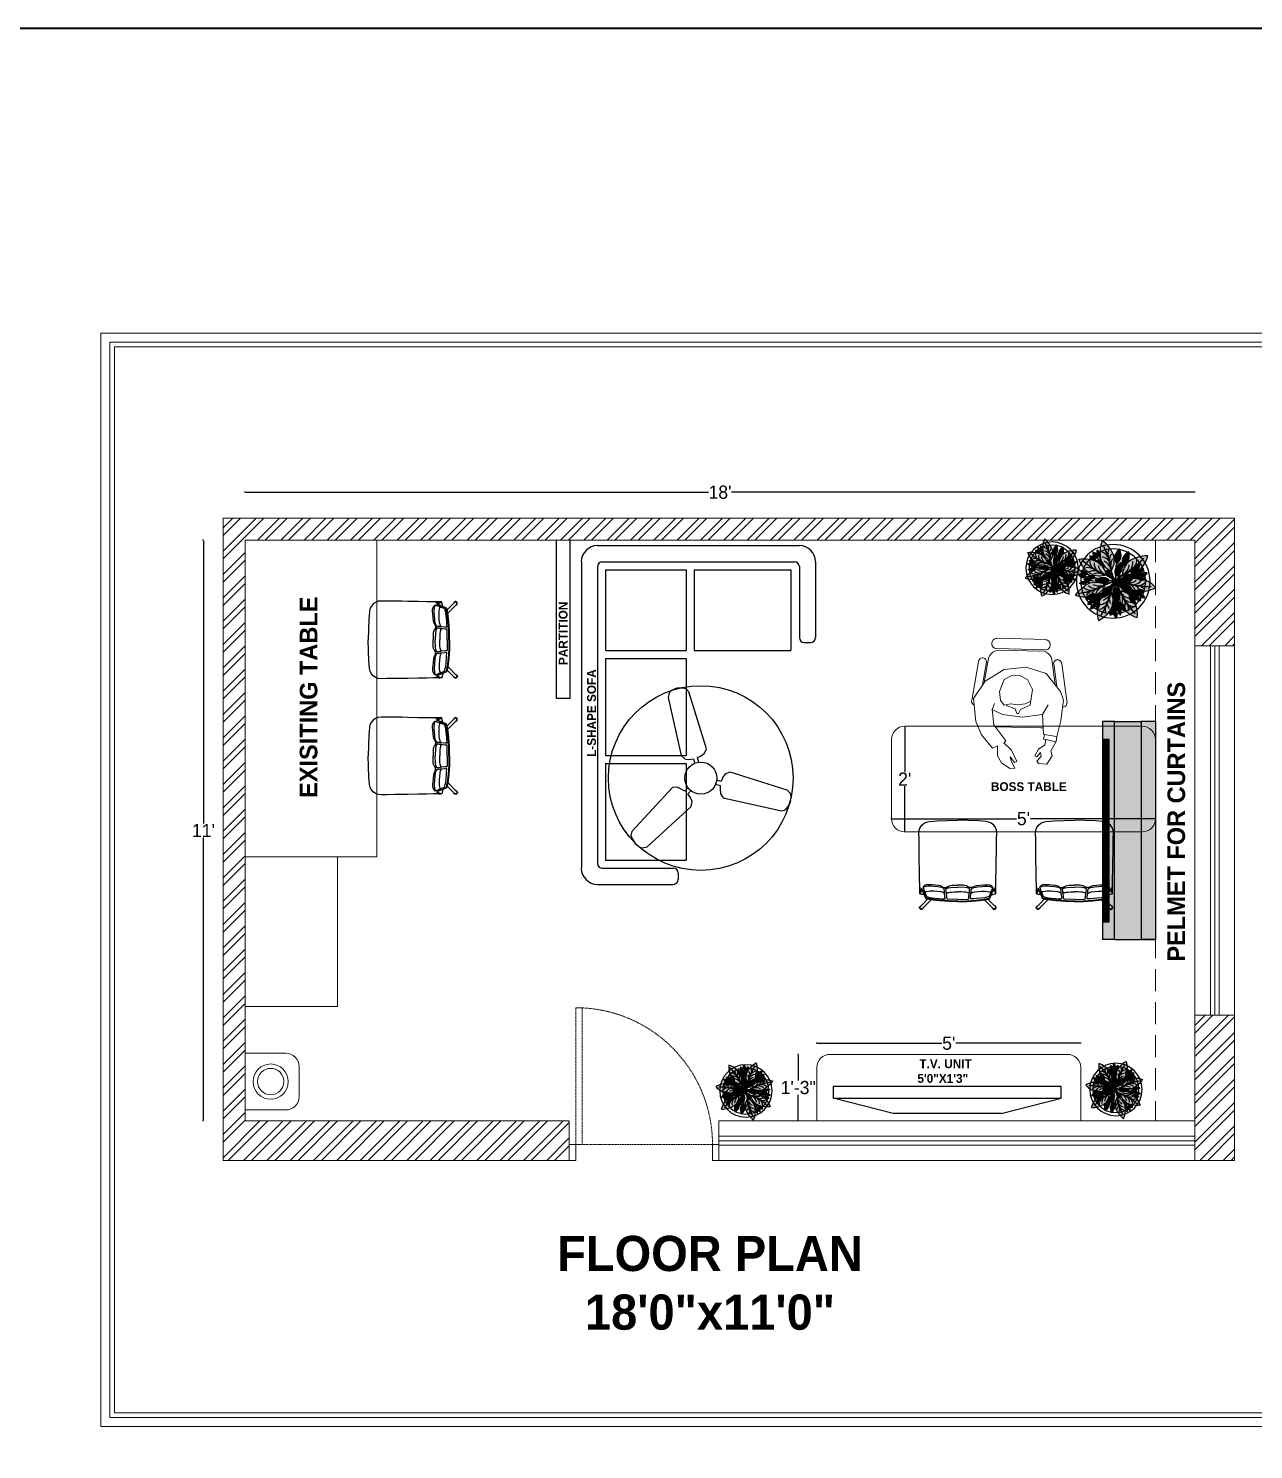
# Model space of a CAD drawing. Header units: inches. Extents: x 12792 to 19925, y -3298 to -817.
# Drawn here: x 14991.3 to 15269.9, y -1853.4 to -1530.4 of the extents above; entities that cross this region are included whole.
import ezdxf

# ---------------------------------------------------------------- set-up
doc = ezdxf.new("R2010")
doc.units = ezdxf.units.IN
doc.header["$MEASUREMENT"] = 0
for name, pattern in [('AUDIT_D_060311083008-3', [0]), ('DASHED2', [0.375, 0.25, -0.125]), ('HIDDEN', [0.375, 0.25, -0.125])]:
    doc.linetypes.add(name, pattern=pattern)
for name, color, linetype in [('A-DOOR', 251, 'AUDIT_D_060311083008-3'), ('A-Door-Frame', 1, 'Continuous'), ('A-Door-Swing', 8, 'HIDDEN'), ('Edges', 7, 'Continuous'), ('IEL-HATCH-002', 7, 'Continuous'), ('line_cad-block.com', 250, 'Continuous'), ('M40-KOLTUKSUNGERI', 136, 'Continuous'), ('MESA', 7, 'Continuous'), ('PDF11_PDF_CH', 7, 'Continuous'), ('THIET-BI', 21, 'Continuous')]:
    doc.layers.add(name, color=color, linetype=linetype)
doc.layers.add('FURNI', color=140, linetype='Continuous', lineweight=18)
doc.styles.add('HEMI', font='stylu.ttf')
doc.styles.get("Standard").update_dxf_attribs({"font": 'arial.ttf'})
doc.dimstyles.get("Standard").update_dxf_attribs({"dimtxt": 0.18, "dimasz": 0.18, "dimexe": 0.18, "dimexo": 0.0625, "dimgap": 0.09, "dimtad": 0, "dimtih": 1, "dimtoh": 1, "dimdec": 0, "dimzin": 0, "dimdsep": 46, "dimlunit": 4, "dimtxsty": 'Standard', "dimcen": 0.09, "dimadec": 0, "dimazin": 0, "dimtfac": 1, "dimtdec": 0, "dimtofl": 0, "dimtmove": 0, "dimatfit": 3, "dimfxl": 1, "dimtolj": 1, "dimtzin": 0, "dimarcsym": 0})

# ---------------------------------------------------------------- blocks, each defined once
blk = doc.blocks.new('yt')
at = {"ltscale": 7}
for p, q in [((3780.46, 271.64), (3783.91, 285.24)), ((3780.46, 247.03), (3783.91, 233.44))]:
    blk.add_line(p, q, dxfattribs=at)
blk.add_line((3780.46, 271.64), (3780.46, 247.03))
blk.add_lwpolyline([(3783.91, 233.44), (3783.91, 285.24), (3786.59, 285.24), (3786.59, 233.44)], close=True, dxfattribs=at)
blk = doc.blocks.new('wf')
at = {"layer": 'PDF11_PDF_CH', "lineweight": 5}
for points in [[(-7086.03, -1895.95), (-7097.27, -1896.23)], [(-7098.22, -1897.24), (-7098.22, -1897.58)], [(-7097.21, -1898.59), (-7085.97, -1898.31)], [(-7095.75, -1898.87), (-7087.27, -1898.64)], [(-7100.86, -1901.79), (-7102.04, -1910.67)], [(-7099.68, -1906.9), (-7099.01, -1901.73)], [(-7084.06, -1900.95), (-7083.16, -1906)], [(-7082.77, -1900.33), (-7082.94, -1900.39)], [(-7081.93, -1901.34), (-7080.35, -1910.11)], [(-7093.62, -1910.33), (-7092.49, -1910.84), (-7090.75, -1911.06), (-7089.23, -1910.84), (-7087.77, -1911.17), (-7086.87, -1910.11), (-7086.65, -1908.03), (-7087.77, -1905.33), (-7089.51, -1904.43), (-7091.42, -1904.49), (-7093.05, -1905.33), (-7094.18, -1907.63), (-7093.62, -1911.17), (-7091.48, -1912.13), (-7090.98, -1913.09), (-7090.58, -1913.03), (-7090.24, -1912.02), (-7088.17, -1911.23)], [(-7096.43, -1913.25), (-7097.72, -1911.12)], [(-7085.02, -1912.13), (-7085.52, -1910.78)], [(-7096.82, -1917.86), (-7099.63, -1918.31)], [(-7097.21, -1918.93), (-7099.57, -1919.49)], [(-7096.03, -1916.29), (-7086.03, -1916.06)]]:
    blk.add_lwpolyline(points, dxfattribs=at)
for points in [[(-7099.35, -1906.51), (-7098.67, -1901.34, -0.458817), (-7095.71, -1898.85)], [(-7085.92, -1898.31, 0.414213), (-7084.96, -1897.3), (-7084.96, -1896.9)], [(-7098.95, -1901.8, 0.414213), (-7100.02, -1900.78), (-7099.85, -1900.78)], [(-7082.83, -1906.51), (-7083.73, -1901.4, -0.414214), (-7082.78, -1900.39)], [(-7101.99, -1910.67, 0.414214), (-7100.98, -1911.62), (-7101.15, -1911.62)]]:
    blk.add_lwpolyline(points, format="xyb", dxfattribs=at)
blk.add_lwpolyline([(-7096.48, -1913.31), (-7091.82, -1913.87), (-7087.32, -1913.25), (-7085.02, -1912.13), (-7085.41, -1915.61), (-7088.11, -1919.27), (-7087.66, -1919.72), (-7089.4, -1921.4), (-7090.58, -1923.99), (-7090.08, -1924.16), (-7089.12, -1922.92), (-7089.35, -1923.87), (-7090.19, -1925.45), (-7089.06, -1925.56), (-7087.15, -1924.27), (-7086.25, -1922.69), (-7086.2, -1920.39), (-7085.07, -1920.95), (-7082.6, -1917.92), (-7081.31, -1914.88), (-7080.75, -1909.66), (-7083.39, -1905.72), (-7087.77, -1903.08), (-7092.77, -1902.52), (-7097.27, -1903.93), (-7100.58, -1908.03), (-7101.26, -1909.99), (-7100.64, -1914.66), (-7099.68, -1918.25), (-7099.52, -1919.43), (-7098.34, -1921.51), (-7098.67, -1922.69), (-7097.44, -1924.55), (-7095.53, -1924.44), (-7095.19, -1923.87), (-7096.14, -1922.81), (-7095.98, -1921.96), (-7095.19, -1922.92), (-7094.74, -1922.69), (-7095.53, -1921.18), (-7096.99, -1920.17), (-7097.21, -1918.93), (-7096.71, -1918.87), (-7096.88, -1917.81), (-7096.65, -1917.75)], close=True, dxfattribs=at)
for centre, radius, start, end in [((-7097.18, -1897.27), 0.983, 90.3735, 180.3735), ((-7085.95, -1896.99), 0.983, 1.8072, 91.8073), ((-7097.18, -1897.6), 0.983, 180.9887, 270.9888), ((-7086.68, -1901.26), 2.61, 5.8667, 102.464), ((-7099.83, -1901.82), 0.983, 91.192, 181.192), ((-7082.86, -1901.37), 0.983, 1.604, 91.604), ((-7101.12, -1910.47), 1.15, 271.0278, 275.4764), ((-7081.28, -1910.19), 0.983, 295.8673, 1.5711), ((-7096.12, -1912.33), 4.02, 263.3806, 271.247), ((-7086.11, -1912.1), 4.02, 271.5931, 275.6031)]:
    blk.add_arc(centre, radius, start, end, dxfattribs=at)
blk = doc.blocks.new('LEADCHAIR Executive 2014')
at = {"layer": 'line_cad-block.com', "color": 252, "true_color": 0x939598}
for points in [[(-239.1, 253.9), (-240.7, 256.2), (-243.5, 261.1), (-245.6, 264.4), (-248.8, 266.8), (-252.6, 268), (-256.7, 268.1), (-260.5, 266.8), (-263.7, 264.5), (-266.1, 261.3), (-267.3, 257.4), (-267.1, 253), (-266, 249.6), (-263.7, 246.3), (-259.6, 243.9), (-254, 240.4)], [(-186.5, 201.1), (-247.6, 262.2), (-251.2, 264.6), (-253.3, 265.3), (-256.4, 265.2), (-258.6, 264.5), (-261.7, 262.4), (-263.7, 259.8), (-264.8, 257), (-264.4, 254.4), (-263.9, 251.3), (-262.1, 248.8), (-240.6, 227), (-210.7, 196.4)], [(0, 214.2), (-63.6, 212.7), (-127.1, 208.1), (-190.4, 200.6), (-201.5, 198.6), (-211.2, 196.2), (-218.8, 193.6), (-223.1, 191.2), (-226.8, 183.8), (-246.5, 135.2), (-248.6, 131.4), (-251.1, 130.4), (-252.7, 131.3), (-254.8, 136.2), (-259.1, 146.6), (-261.5, 152.5), (-264.8, 159.1)], [(0.2, 209.5), (-63.2, 207.5), (-126.5, 203), (-189.5, 196), (-196.2, 194.9), (-204.4, 193), (-210.2, 191.7), (-215.6, 190.3), (-220.4, 187.9), (-223, 184.5), (-226.5, 175.5), (-244.9, 132.9), (-250.6, 123.7), (-253, 124.7), (-263.2, 145.7)], [(-0.2, 209.5), (63.2, 207.5), (126.5, 203), (189.5, 196), (196.2, 194.9), (204.4, 193), (210.2, 191.7), (215.6, 190.3), (220.4, 187.9), (223, 184.5), (226.5, 175.5), (244.9, 132.9), (250.6, 123.7), (253, 124.7), (263.2, 145.7)], [(0, 214.2), (63.6, 212.7), (127.1, 208.1), (190.4, 200.6), (201.5, 198.6), (211.2, 196.2), (218.8, 193.6), (223.1, 191.2), (226.8, 183.8), (246.5, 135.2), (248.6, 131.4), (251.1, 130.4), (252.7, 131.3), (254.8, 136.2), (259.1, 146.6), (261.5, 152.5), (264.8, 159.1)], [(186.5, 201.1), (247.6, 262.2), (251.2, 264.6), (253.3, 265.3), (256.4, 265.2), (258.6, 264.5), (261.7, 262.4), (263.7, 259.8), (264.8, 257), (264.4, 254.4), (263.9, 251.3), (262.1, 248.8), (240.6, 227), (210.7, 196.4)], [(239.1, 253.9), (240.7, 256.2), (243.5, 261.1), (245.6, 264.4), (248.8, 266.8), (252.6, 268), (256.7, 268.1), (260.5, 266.8), (263.7, 264.5), (266.1, 261.3), (267.3, 257.4), (267.1, 253), (266, 249.6), (263.7, 246.3), (259.6, 243.9), (254, 240.4)], [(-255.6, 130), (-260.2, 127.9), (-262, 121.4), (-263.4, 115.9), (-265.5, 102.2), (-266.6, 54.8), (-267.4, -4.7), (-269.1, -78), (-270, -119), (-270, -168.2), (-270.4, -224.5), (-271.8, -264.7), (-269.6, -284.7), (-262.6, -303.3), (-251.2, -319.6), (-234.1, -334.1), (-217.3, -342.1), (-198.7, -346.1), (-170, -348.1), (-146.1, -349.7), (-72.8, -352.8), (0, -354.2)], [(-264.8, 159.1), (-265.4, 159.2), (-265.6, 158.7), (-265.8, 149.5), (-266.1, 142.4), (-266.1, 138.9), (-265.5, 103.7)], [(-263.2, 145.7), (-263.9, 145.7), (-263.9, 145.7), (-264.8, 145), (-265.3, 143.5), (-266.1, 130.6)], [(-233.5, 166.4), (-245.4, 163.8), (-252.1, 162.5), (-265.3, 159.2)], [(-98.2, 152), (-95.7, 152), (-93.1, 152), (-91.9, 151.6), (-92.6, 146.7), (-93.1, 143.2), (-93.8, 137.8), (-94.3, 134.2), (-95.1, 129), (-95.8, 123.9), (-95.9, 123.1), (-101.7, 119.8), (-107.4, 117.8), (-111.2, 115.5), (-128.4, 111.7), (-139.6, 110.1), (-170.4, 107.7), (-191.7, 106.6), (-204, 106.6), (-223.7, 108.1), (-229.5, 109.3), (-241.4, 112.7), (-243.9, 113.6), (-240.7, 120.7), (-236.9, 131.9), (-232.9, 142.2), (-231.6, 145.7), (-228.5, 151.1)], [(-95.9, 123.1), (-99.3, 118.8), (-107.3, 111.6), (-117.3, 105.1), (-130.9, 100.8), (-156.8, 98.4), (-179.9, 96.6), (-198.2, 95.3), (-214.2, 95.3), (-221.1, 96.7), (-227.1, 98.7), (-232.7, 101.3), (-236.5, 104.7), (-240.1, 108.3), (-242.4, 111.8), (-243, 113.1)], [(-91.9, 194.6), (-89.7, 193.7), (-88.8, 192.3), (-89.5, 180.1), (-92.1, 154.9), (-99.5, 151.5), (-106.1, 148.5), (-116.1, 145.5), (-120.2, 144.6), (-142.3, 142.3), (-168, 141), (-190.1, 140.8), (-205.5, 141.9), (-224.1, 145.3), (-229.7, 146.2), (-229.9, 146.5), (-227.8, 153.1), (-221, 172.7), (-219.4, 175.5), (-217, 177.6), (-209.7, 180.7), (-199.2, 183.9), (-193, 185.1), (-185.7, 186.6), (-130.2, 191.7), (-111.3, 193.1), (-91.9, 194.6)], [(-102.3, 114.7), (-88.6, 115.2)], [(-88.6, 115.2), (-86.2, 115.2), (-81.4, 114.1), (-73.1, 111)], [(-71.4, 152.5), (-75.9, 152.7), (-78.7, 152.4), (-79.9, 152), (-80.5, 148.6), (-81.1, 143.8), (-82.2, 136.2), (-82.8, 130.2), (-83.8, 123.8), (-66.6, 117.1), (-50.4, 114.7), (0, 113.2)], [(-83.8, 123.8), (-72.8, 110.3), (-68.2, 107.1), (-59.9, 102.6), (-48.2, 99.8), (-39.4, 98.7), (-33.8, 98.4), (0, 98.5)], [(0, 198.1), (-73.5, 196.6), (-74.4, 195.1), (-75.4, 193.4), (-76.1, 181.4), (-79.4, 156.4), (-78.4, 154.8), (-76.1, 154), (-70.7, 152.3), (-56.7, 148.1), (-43.6, 146.5), (-25.3, 145.8), (0.1, 145.8)], [(0, 198.1), (73.5, 196.6), (74.4, 195.1), (75.4, 193.4), (76.1, 181.4), (79.4, 156.4), (78.4, 154.8), (76.1, 154), (70.7, 152.3), (56.7, 148.1), (43.6, 146.5), (25.3, 145.8), (-0.1, 145.8)], [(71.4, 152.5), (75.9, 152.7), (78.7, 152.4), (79.9, 152), (80.5, 148.6), (81.1, 143.8), (82.2, 136.2), (82.8, 130.2), (83.8, 123.8), (66.6, 117.1), (50.4, 114.7), (0, 113.2)], [(255.6, 130), (260.2, 127.9), (262, 121.4), (263.4, 115.9), (265.5, 102.2), (266.6, 54.8), (267.4, -4.7), (269.1, -78), (270, -119), (270, -168.2), (270.4, -224.5), (271.8, -264.7), (269.6, -284.7), (262.6, -303.3), (251.2, -319.6), (234.1, -334.1), (217.3, -342.1), (198.7, -346.1), (170, -348.1), (146.1, -349.7), (72.8, -352.8), (0, -354.2)], [(83.8, 123.8), (72.8, 110.3), (68.2, 107.1), (59.9, 102.6), (48.2, 99.8), (39.4, 98.7), (33.8, 98.4), (0, 98.5)], [(88.6, 115.2), (86.2, 115.2), (81.4, 114.1), (73.1, 111)], [(102.3, 114.7), (88.6, 115.2)], [(91.9, 194.6), (89.7, 193.7), (88.8, 192.3), (89.5, 180.1), (92.1, 154.9), (99.5, 151.5), (106.1, 148.5), (116.1, 145.5), (120.2, 144.6), (142.3, 142.3), (168, 141), (190.1, 140.8), (205.5, 141.9), (224.1, 145.3), (229.7, 146.2), (229.9, 146.5), (227.8, 153.1), (221, 172.7), (219.4, 175.5), (217, 177.6), (209.7, 180.7), (199.2, 183.9), (193, 185.1), (185.7, 186.6), (130.2, 191.7), (111.3, 193.1), (91.9, 194.6)], [(98.2, 152), (95.7, 152), (93.1, 152), (91.9, 151.6), (92.6, 146.7), (93.1, 143.2), (93.8, 137.8), (94.3, 134.2), (95.1, 129), (95.8, 123.9), (95.9, 123.1), (101.7, 119.8), (107.4, 117.8), (111.2, 115.5), (128.4, 111.7), (139.6, 110.1), (170.4, 107.7), (191.7, 106.6), (204, 106.6), (223.7, 108.1), (229.5, 109.3), (241.4, 112.7), (243.9, 113.6), (240.7, 120.7), (236.9, 131.9), (232.9, 142.2), (231.6, 145.7), (228.5, 151.1)], [(95.9, 123.1), (99.3, 118.8), (107.3, 111.6), (117.3, 105.1), (130.9, 100.8), (156.8, 98.4), (179.9, 96.6), (198.2, 95.3), (214.2, 95.3), (221.1, 96.7), (227.1, 98.7), (232.7, 101.3), (236.5, 104.7), (240.1, 108.3), (242.4, 111.8), (243, 113.1)], [(233.5, 166.4), (245.4, 163.8), (252.1, 162.5), (265.3, 159.2)], [(263.2, 145.7), (263.9, 145.7), (263.9, 145.7), (264.8, 145), (265.3, 143.5), (266.1, 130.6)], [(264.8, 159.1), (265.4, 159.2), (265.6, 158.7), (265.8, 149.5), (266.1, 142.4), (266.1, 138.9), (265.5, 103.7)]]:
    blk.add_lwpolyline(points, dxfattribs=at)
blk = doc.blocks.new('folha Ant')
at = {"layer": 'MESA', "ltscale": 0.8}
h = blk.add_hatch(color=35, dxfattribs=at)
h.dxf.hatch_style = 1
h.set_gradient(color1=(179, 116, 77), color2=(114, 74, 49), one_color=1, tint=0.32, name='CURVED')
h.paths.add_polyline_path([(0.05, 0), (0.049, 0.006, 0.033108), (0, 0, 0.809082), (0.002, -0.006, -0.032777)])
h.paths.add_polyline_path([(0.097, 0.005, 0.033108), (0.049, 0.006), (0.05, 0, -0.032777), (0.098, -0.001), (0.095, 0.003)])
h = blk.add_hatch(color=85, dxfattribs=at)
h.dxf.hatch_style = 1
h.set_gradient(color1=(103, 159, 96), color2=(52, 80, 48), one_color=1, tint=0.25)
h.paths.add_polyline_path([(0.353, 0.007, -0.09675), (0.099, 0.007, 0.007527), (0.095, 0.003, 0.014292), (0.102, -0.005, 0.086654)])
h = blk.add_hatch(color=85, dxfattribs=at)
h.dxf.hatch_style = 1
h.set_gradient(color1=(103, 159, 96), color2=(179, 207, 175), one_color=1, tint=0.75, name='INVCURVED')
h.paths.add_polyline_path([(0.227, 0.068, 0.199512), (0.099, 0.007, 0.09675), (0.353, 0.007, -0.086654), (0.102, -0.005, 0.192489), (0.227, -0.062, 0.158608), (0.395, 0.003, 0.158608)])
blk.add_lwpolyline([(0.098, -0.001), (0.095, 0.003), (0.097, 0.005, 0.066288), (0, 0, 0.809082), (0.002, -0.006, -0.065625)], format="xyb", close=True, dxfattribs=at)
for centre, radius, start, end in [((0.236, -0.116), 0.184, 92.9121, 139.7695), ((0.236, 0.122), 0.184, 220.2305, 267.0879), ((0.224, 0.658), 0.664, 259.119, 281.2235), ((0.191, 0.72), 0.731, 263.0097, 282.8199), ((0.114, 0.119), 0.119, 277.6411, 318.482), ((0.151, 0.101), 0.113, 290.5634, 330.4539), ((0.211, -0.224), 0.292, 50.9055, 86.9554), ((0.211, 0.229), 0.292, 273.0446, 309.0945), ((0.212, 0.088), 0.0955, 283.0013, 333.1911), ((0.113, -0.124), 0.121, 41.7528, 70.1061), ((0.185, -0.082), 0.0727, 27.7376, 79.2347), ((0.238, -0.1), 0.0902, 48.8027, 88.011)]:
    blk.add_arc(centre, radius, start, end, dxfattribs=at)
blk = doc.blocks.new('arvore L')
at = {"layer": 'MESA', "ltscale": 0.8}
for radius in [0.35, 0.308]:
    blk.add_circle((-0.017, -0.012), radius, dxfattribs=at)
at = {"layer": 'MESA'}
for p, rotation in [((-0.004, -0.003), 111.8634939329908), ((-0.002, -0.012), 159.7023978146412), ((-0.002, -0.022), 210.0932896211622)]:
    blk.add_blockref('folha Ant', p, dxfattribs=dict(at, rotation=rotation))
at = {"layer": 'MESA', "xscale": -1}
for p, rotation in [((-0.004, 0.001), 237.4553048776787), ((-0.007, -0.019), 73.74235818062448), ((-0.004, -0.015), 143.2116612097536), ((-0.005, -0.016), 189.5771815307885)]:
    blk.add_blockref('folha Ant', p, dxfattribs=dict(at, rotation=rotation))
at = {"layer": 'MESA'}
for p, xscale, yscale, zscale, rotation in [((-0.023, 0.221), 0.2372171158460145, 0.2372171158460145, 0.2372171158460145, 100.7442899234288), ((-0.013, 0.129), 0.367298872610303, 0.367298872610303, 0.367298872610303, 78.9591877781593), ((-0.011, 0.246), -0.2372171158460138, 0.2372171158460219, 0.2372171158460402, 254.6707272962989), ((0.005, 0.158), 0.3672988726102984, 0.3672988726102984, 0.3672988726102984, 49.45009658216959), ((0.028, 0.219), -0.2372171158460138, 0.2372171158460219, 0.2372171158460402, 254.6707272962989), ((-0.141, 0.103), -0.3672988726103232, 0.3672988726103199, 0.3672988726103326, 340.1667721222815), ((-0.189, 0.145), 0.2372171158460308, 0.2372171158460308, 0.2372171158460308, 134.9461414081513), ((-0.165, 0.186), 0.2372171158460308, 0.2372171158460308, 0.2372171158460308, 134.9461414081513), ((-0.114, 0.085), -0.3672988726103342, 0.3672988726103199, 0.3672988726103326, 310.6576809262878), ((-0.144, 0.161), -0.2372171158460326, 0.2372171158460219, 0.2372171158460402, 288.8725787810177), ((-0.009, -0.003), 0.4722192998870449, 0.4722192998870449, 0.4722192998870449, 127.7597565182155), ((-0.007, -0.003), 0.4722192998870434, 0.4722192998870434, 0.4722192998870434, 78.95918777814884), ((0.097, 0.052), -0.3672988726102771, 0.3672988726103199, 0.3672988726103326, 210.4934664427891), ((0.119, 0.078), -0.3672988726103297, 0.3672988726103199, 0.3672988726103326, 240.0025576387842), ((0.168, 0.119), 0.2372171158460773, 0.2372171158460773, 0.2372171158460773, 34.78192692463861), ((0.206, 0.092), 0.2372171158460773, 0.2372171158460773, 0.2372171158460773, 34.78192692463861), ((-0.244, -0.003), 0.2372171158460885, 0.2372171158460885, 0.2372171158460885, 173.1881796188063), ((-0.006, -0.016), 0.4722192998870134, 0.4722192998870134, 0.4722192998870134, 181.8145453364702), ((-0.021, -0.021), -0.3672988726102771, 0.3672988726103199, 0.3672988726103326, 210.4934664427891), ((-0.024, 0.011), 0.3672988726102808, 0.3672988726102808, 0.3672988726102808, 341.2516722292817), ((0.047, 0.041), 0.2372171158460773, 0.2372171158460773, 0.2372171158460773, 34.78192692463861), ((0.081, 0.012), 0.2372171158460773, 0.2372171158460773, 0.2372171158460773, 34.78192692463861), ((0.082, -0.001), -0.2372171158460231, 0.2372171158460219, 0.2372171158460402, 156.9632117474216), ((0.187, 0.073), -0.237217115846069, 0.2372171158460219, 0.2372171158460402, 188.7083642975025), ((-0.251, -0.051), 0.2372171158460153, 0.2372171158460153, 0.2372171158460153, 190.4360105724469), ((-0.241, -0.068), 0.237217115846034, 0.237217115846034, 0.237217115846034, 209.7732768087272), ((-0.205, -0.016), 0.2372171158460153, 0.2372171158460153, 0.2372171158460153, 190.4360105724469), ((-0.164, -0.041), 0.2372171158460153, 0.2372171158460153, 0.2372171158460153, 190.4360105724469), ((-0.102, -0.144), -0.2372171158460388, 0.2372171158460219, 0.2372171158460402, 51.68033384933957), ((-0.024, -0.042), -0.2372171158460388, 0.2372171158460219, 0.2372171158460402, 51.68033384933957), ((-0.005, -0.017), -0.4722192998870682, 0.4722192998870582, 0.4722192998870366, 110.7618316866297), ((0.008, -0.136), -0.4722192998870255, 0.4722192998870582, 0.4722192998870366, 100.6603657106226), ((0.064, -0.118), -0.4722192998870682, 0.4722192998870582, 0.4722192998870366, 110.7618316866297), ((0.055, -0.037), -0.2372171158460231, 0.2372171158460219, 0.2372171158460402, 156.9632117474216), ((0.106, -0.037), 0.3672988726102808, 0.3672988726102808, 0.3672988726102808, 341.2516722292817), ((0.133, -0.058), 0.3672988726103005, 0.3672988726103005, 0.3672988726103005, 311.7425810332929), ((0.189, -0.089), -0.2372171158460231, 0.2372171158460219, 0.2372171158460402, 156.9632117474216), ((0.198, -0.039), 0.2372171158460078, 0.2372171158460078, 0.2372171158460078, 3.036774374557309), ((0.221, -0.054), -0.2372171158460231, 0.2372171158460219, 0.2372171158460402, 156.9632117474216), ((-0.162, -0.2), -0.2372171158460624, 0.2372171158460219, 0.2372171158460402, 32.34306761306672), ((-0.151, -0.216), -0.2372171158460388, 0.2372171158460219, 0.2372171158460402, 51.68033384933957), ((-0.135, -0.221), -0.2372171158460438, 0.2372171158460219, 0.2372171158460402, 68.92816480300668)]:
    blk.add_blockref('folha Ant', p, dxfattribs=dict(at, xscale=xscale, yscale=yscale, zscale=zscale, rotation=rotation))
blk = doc.blocks.new('*D47')
at = {"color": 0, "lineweight": -2, "transparency": 16777216}
for p, q in [((15190.55, -1689.03), (15190.73, -1689.03)), ((15190.55, -1713.03), (15190.73, -1713.03))]:
    blk.add_line(p, q, dxfattribs=at)
at = {"color": 5, "lineweight": -2, "transparency": 16777216}
for p, q in [((15190.55, -1689.21), (15190.55, -1699.41)), ((15190.55, -1712.85), (15190.55, -1702.65))]:
    blk.add_line(p, q, dxfattribs=at)
at = {"color": 5, "transparency": 16777216}
for points in [[(15190.52, -1689.21), (15190.58, -1689.21), (15190.55, -1689.03)], [(15190.52, -1712.85), (15190.58, -1712.85), (15190.55, -1713.03)]]:
    blk.add_solid(points, dxfattribs=at)
at = {"layer": 'Defpoints', "color": 0, "transparency": 16777216}
for p in [(15190.55, -1689.03), (15190.55, -1713.03), (15190.55, -1713.03)]:
    blk.add_point(p, dxfattribs=at)
at = {"color": 5, "lineweight": 5, "transparency": 16777216, "insert": (15190.55, -1701.03), "char_height": 3, "attachment_point": 5, "style": 'HEMI'}
blk.add_mtext("\\A1;2'", dxfattribs=at)
blk = doc.blocks.new('*D48')
at = {"color": 0, "lineweight": -2, "transparency": 16777216}
for p, q in [((15187.55, -1710.03), (15187.55, -1709.85)), ((15247.55, -1710.03), (15247.55, -1709.85))]:
    blk.add_line(p, q, dxfattribs=at)
at = {"color": 5, "lineweight": -2, "transparency": 16777216}
for p, q in [((15187.73, -1710.03), (15215.95, -1710.03)), ((15247.37, -1710.03), (15219.15, -1710.03))]:
    blk.add_line(p, q, dxfattribs=at)
at = {"color": 5, "transparency": 16777216}
for points in [[(15187.73, -1710), (15187.73, -1710.06), (15187.55, -1710.03)], [(15247.37, -1710), (15247.37, -1710.06), (15247.55, -1710.03)]]:
    blk.add_solid(points, dxfattribs=at)
at = {"layer": 'Defpoints', "color": 0, "transparency": 16777216}
for p in [(15187.55, -1710.03), (15247.55, -1710.03), (15247.55, -1710.03)]:
    blk.add_point(p, dxfattribs=at)
at = {"color": 5, "lineweight": 5, "transparency": 16777216, "insert": (15217.55, -1710.03), "char_height": 3, "attachment_point": 5, "style": 'HEMI'}
blk.add_mtext("\\A1;5'", dxfattribs=at)
blk = doc.blocks.new('*D49')
at = {"color": 0, "lineweight": -2, "transparency": 16777216}
for p, q in [((15031.13, -1646.72), (15030.91, -1646.72)), ((15031.13, -1778.72), (15030.91, -1778.72))]:
    blk.add_line(p, q, dxfattribs=at)
at = {"color": 5, "lineweight": -2, "transparency": 16777216}
for p, q in [((15031.09, -1646.9), (15031.09, -1711.11)), ((15031.09, -1778.54), (15031.09, -1714.32))]:
    blk.add_line(p, q, dxfattribs=at)
at = {"color": 5, "transparency": 16777216}
for points in [[(15031.06, -1646.9), (15031.12, -1646.9), (15031.09, -1646.72)], [(15031.06, -1778.54), (15031.12, -1778.54), (15031.09, -1778.72)]]:
    blk.add_solid(points, dxfattribs=at)
at = {"layer": 'Defpoints', "color": 0, "transparency": 16777216}
for p in [(15040.55, -1646.72), (15031.09, -1778.72), (15040.55, -1778.72)]:
    blk.add_point(p, dxfattribs=at)
at = {"color": 5, "lineweight": 5, "transparency": 16777216, "insert": (15031.09, -1712.72), "char_height": 3, "attachment_point": 5, "style": 'HEMI'}
blk.add_mtext("\\A1;11'", dxfattribs=at)
blk = doc.blocks.new('*D50')
at = {"color": 0, "lineweight": -2, "transparency": 16777216}
for p, q in [((15040.55, -1635.87), (15040.55, -1635.65)), ((15256.55, -1635.87), (15256.55, -1635.65))]:
    blk.add_line(p, q, dxfattribs=at)
at = {"color": 5, "lineweight": -2, "transparency": 16777216}
for p, q in [((15040.73, -1635.83), (15145.93, -1635.83)), ((15256.37, -1635.83), (15151.17, -1635.83))]:
    blk.add_line(p, q, dxfattribs=at)
at = {"color": 5, "transparency": 16777216}
for points in [[(15040.73, -1635.8), (15040.73, -1635.86), (15040.55, -1635.83)], [(15256.37, -1635.8), (15256.37, -1635.86), (15256.55, -1635.83)]]:
    blk.add_solid(points, dxfattribs=at)
at = {"layer": 'Defpoints', "color": 0, "transparency": 16777216}
for p in [(15256.55, -1635.83), (15040.55, -1646.72), (15256.55, -1646.72)]:
    blk.add_point(p, dxfattribs=at)
at = {"color": 5, "lineweight": 5, "transparency": 16777216, "insert": (15148.55, -1635.83), "char_height": 3, "attachment_point": 5, "style": 'HEMI'}
blk.add_mtext("\\A1;18'", dxfattribs=at)
blk = doc.blocks.new('*U1')
at = {"layer": 'A-Door-Frame', "lineweight": 5}
for p, q in [((0, -100), (0, 0)), ((941.5, -100), (941.5, 0))]:
    blk.add_line(p, q, dxfattribs=at)
for points in [[(0, -100), (40, -100), (40, 0), (0, 0)], [(941.5, -100), (901.5, -100), (901.5, 0), (941.5, 0)]]:
    blk.add_lwpolyline(points, dxfattribs=at)
at = {"layer": 'A-Door-Swing', "linetype": 'DASHED2', "lineweight": 5}
blk.add_line((47.7, 0), (909.2, 0), dxfattribs=at)
blk.add_lwpolyline([(40, 0), (40, 861.5), (80, 861.5), (80, 0)], close=True, dxfattribs=at)
blk.add_arc((40, 0), 861.5, 360, 90, dxfattribs=at)
blk = doc.blocks.new('oiuhygtfd')
at = {"layer": 'M40-KOLTUKSUNGERI', "color": 43, "linetype": 'Continuous'}
for p, q in [((17209.7, -2100.39), (17255.61, -2100.39)), ((17206.04, -2104.06), (17206.04, -2173.72)), ((17209.7, -2105.16), (17209.7, -2172.62)), ((17210.8, -2104.06), (17254.51, -2104.06)), ((17211.54, -2105.89), (17229.87, -2105.89)), ((17211.54, -2105.89), (17211.54, -2124.22)), ((17229.87, -2105.89), (17229.87, -2124.22)), ((17231.7, -2105.89), (17231.7, -2124.22)), ((17231.7, -2105.89), (17253.7, -2105.89)), ((17253.7, -2105.89), (17253.7, -2124.22)), ((17255.61, -2105.16), (17255.61, -2121.29)), ((17259.27, -2104.06), (17259.27, -2121.29)), ((17256.71, -2122.39), (17258.17, -2122.39)), ((17211.54, -2124.22), (17229.87, -2124.22)), ((17231.7, -2124.22), (17253.7, -2124.22)), ((17211.54, -2126.06), (17211.54, -2148.06)), ((17211.54, -2126.06), (17229.87, -2126.06)), ((17229.87, -2126.06), (17229.87, -2148.06)), ((17211.54, -2148.06), (17229.87, -2148.06)), ((17211.54, -2149.89), (17211.54, -2171.89)), ((17211.54, -2149.89), (17229.87, -2149.89)), ((17229.87, -2149.89), (17229.87, -2171.89)), ((17210.8, -2173.72), (17226.94, -2173.72)), ((17211.54, -2171.89), (17229.87, -2171.89)), ((17228.04, -2174.82), (17228.04, -2176.29)), ((17209.7, -2177.39), (17226.94, -2177.39))]:
    blk.add_line(p, q, dxfattribs=at)
for centre, radius, start, end in [((17209.7, -2104.06), 3.67, 90, 180), ((17255.61, -2104.06), 3.67, 0, 90), ((17210.8, -2105.16), 1.1, 90, 180), ((17254.51, -2105.16), 1.1, 0, 90), ((17256.71, -2121.29), 1.1, 180, 270), ((17258.17, -2121.29), 1.1, 270, 0), ((17209.7, -2173.72), 3.67, 180, 270), ((17210.8, -2172.62), 1.1, 180, 270), ((17226.94, -2174.82), 1.1, 0, 90), ((17226.94, -2176.29), 1.1, 270, 0)]:
    blk.add_arc(centre, radius, start, end, dxfattribs=at)
blk = doc.blocks.new('*D51')
at = {"color": 0, "lineweight": -2, "transparency": 16777216}
for p, q in [((15170.56, -1761.12), (15170.56, -1760.9)), ((15230.56, -1761.12), (15230.56, -1760.9))]:
    blk.add_line(p, q, dxfattribs=at)
at = {"color": 5, "lineweight": -2, "transparency": 16777216}
for p, q in [((15170.74, -1761.08), (15198.96, -1761.08)), ((15230.38, -1761.08), (15202.17, -1761.08))]:
    blk.add_line(p, q, dxfattribs=at)
at = {"color": 5, "transparency": 16777216}
for points in [[(15170.74, -1761.05), (15170.74, -1761.11), (15170.56, -1761.08)], [(15230.38, -1761.05), (15230.38, -1761.11), (15230.56, -1761.08)]]:
    blk.add_solid(points, dxfattribs=at)
at = {"layer": 'Defpoints', "color": 0, "transparency": 16777216}
for p in [(15230.56, -1761.08), (15170.56, -1766.6), (15230.56, -1766.6)]:
    blk.add_point(p, dxfattribs=at)
at = {"color": 5, "transparency": 16777216, "insert": (15200.56, -1761.08), "char_height": 3, "attachment_point": 5, "style": 'HEMI'}
blk.add_mtext("\\A1;5'", dxfattribs=at)
blk = doc.blocks.new('*D52')
at = {"color": 0, "lineweight": -2, "transparency": 16777216}
for p, q in [((15166.37, -1763.6), (15166.15, -1763.6)), ((15166.37, -1778.72), (15166.15, -1778.72))]:
    blk.add_line(p, q, dxfattribs=at)
at = {"color": 5, "lineweight": -2, "transparency": 16777216}
for p, q in [((15166.33, -1763.78), (15166.33, -1769.51)), ((15166.33, -1778.54), (15166.33, -1772.8))]:
    blk.add_line(p, q, dxfattribs=at)
at = {"color": 5, "transparency": 16777216}
for points in [[(15166.3, -1763.78), (15166.36, -1763.78), (15166.33, -1763.6)], [(15166.3, -1778.54), (15166.36, -1778.54), (15166.33, -1778.72)]]:
    blk.add_solid(points, dxfattribs=at)
at = {"layer": 'Defpoints', "color": 0, "transparency": 16777216}
for p in [(15173.56, -1763.6), (15166.33, -1778.72), (15173.56, -1778.72)]:
    blk.add_point(p, dxfattribs=at)
at = {"color": 5, "transparency": 16777216, "insert": (15166.33, -1771.16), "char_height": 3, "attachment_point": 5, "style": 'HEMI'}
blk.add_mtext('\\A1;1\'-3"', dxfattribs=at)
blk = doc.blocks.new('A$C1C43440E')
at = {"layer": 'THIET-BI', "color": 18, "true_color": 0x000000}
for p, q in [((152.8, 589.3), (143.8, 581.1)), ((172.3, 598), (152.8, 589.3)), ((191.8, 598.2), (172.3, 598)), ((207, 596.1), (191.8, 598.2)), ((217.6, 585.2), (207, 596.1)), ((143.8, 581.1), (139.5, 564.2)), ((139.5, 564.2), (187.9, 346)), ((283.9, 371.8), (217.6, 585.2)), ((187.9, 346), (202.2, 334.1)), ((202.2, 334.1), (215.2, 331.5)), ((215.2, 331.5), (234.9, 334.1)), ((234.9, 334.1), (240, 316.6)), ((249.5, 338.4), (260.9, 344.5)), ((254.3, 320.4), (249.5, 338.4)), ((260.9, 344.5), (276.4, 355.5)), ((276.4, 355.5), (283.9, 371.8)), ((345.6, 267.6), (338, 249.3)), ((354.4, 277.5), (345.6, 267.6)), ((371.8, 284), (354.4, 277.5)), ((585, 216.8), (371.8, 284)), ((155.8, 226), (4.2, 61.9)), ((173.7, 227.6), (155.8, 226)), ((191, 219.7), (173.7, 227.6)), ((202, 212.9), (191, 219.7)), ((215.1, 226), (202, 212.9)), ((213, 202.4), (225.6, 215.5)), ((316.5, 239.3), (334.4, 234.5)), ((338, 249.3), (320.3, 253.6)), ((334.4, 234.5), (334, 221.5)), ((334, 221.5), (335.9, 202.6)), ((597.5, 204.6), (585, 216.8)), ((225.1, 186.7), (213, 202.4)), ((229.3, 174.1), (225.1, 186.7)), ((226.1, 155.7), (229.3, 174.1)), ((335.9, 202.6), (346.1, 188)), ((346.1, 188), (564.1, 138.7)), ((588.3, 154.5), (597.8, 171.5)), ((600.1, 192.8), (597.5, 204.6)), ((597.8, 171.5), (600.1, 192.8)), ((61.4, 4.7), (226.1, 155.7)), ((564.1, 138.7), (578.9, 142.4)), ((578.9, 142.4), (588.3, 154.5)), ((4.2, 61.9), (0, 47.2)), ((0, 47.2), (5.8, 33)), ((5.8, 33), (15.7, 16.3)), ((15.7, 16.3), (33.1, 3.7)), ((33.1, 3.7), (44.6, 0)), ((44.6, 0), (61.4, 4.7))]:
    blk.add_line(p, q, dxfattribs=at)
blk.add_circle((262, 261.9), 60, dxfattribs=at)
blk = doc.blocks.new('3r')
blk.add_circle((6568.27, -1060.41), 21)
at = {"layer": 'THIET-BI', "xscale": 0.06069589590044594, "yscale": 0.06069589590044594, "zscale": 0.06069589590044594}
blk.add_blockref('A$C1C43440E', (6552.37, -1076.31), dxfattribs=at)
blk = doc.blocks.new('DRYG')
at = {"layer": 'Edges', "color": 18, "true_color": 0x000000}
for p, q in [((8077.83, 1479.53), (8077.83, 1479.56)), ((8077.83, 1479.56), (8078.02, 1479.56)), ((8077.83, 1479.53), (8077.83, 1421.72)), ((8077.83, 1479.53), (8078.02, 1479.53)), ((8078.02, 1479.56), (8078.02, 1479.53)), ((8078.02, 1479.56), (8081.6, 1479.56)), ((8078.02, 1479.53), (8081.6, 1479.53)), ((8088.69, 1479.56), (8081.6, 1479.56)), ((8081.6, 1479.56), (8081.6, 1479.53)), ((8081.6, 1479.53), (8081.6, 1421.72)), ((8088.69, 1479.56), (8091.83, 1479.56)), ((8088.69, 1421.69), (8088.69, 1479.56)), ((8091.83, 1479.56), (8091.83, 1421.69)), ((8090.14, 1474.81), (8090.51, 1474.81)), ((8090.14, 1469.03), (8090.14, 1474.81)), ((8090.51, 1474.81), (8090.51, 1469.03)), ((8090.66, 1474.81), (8091.04, 1474.81)), ((8090.66, 1469.03), (8090.66, 1474.81)), ((8091.04, 1474.81), (8091.04, 1469.03)), ((8091.19, 1474.81), (8091.57, 1474.81)), ((8091.19, 1469.03), (8091.19, 1474.81)), ((8091.57, 1474.81), (8091.57, 1469.03)), ((8090.51, 1469.03), (8090.14, 1469.03)), ((8090.14, 1468.72), (8090.51, 1468.72)), ((8090.14, 1462.95), (8090.14, 1468.72)), ((8090.51, 1468.72), (8090.51, 1462.95)), ((8091.04, 1469.03), (8090.66, 1469.03)), ((8090.66, 1468.72), (8091.04, 1468.72)), ((8090.66, 1462.95), (8090.66, 1468.72)), ((8091.04, 1468.72), (8091.04, 1462.95)), ((8091.57, 1469.03), (8091.19, 1469.03)), ((8091.19, 1468.72), (8091.57, 1468.72)), ((8091.19, 1462.95), (8091.19, 1468.72)), ((8091.57, 1468.72), (8091.57, 1462.95)), ((8090.51, 1462.95), (8090.14, 1462.95)), ((8090.14, 1462.64), (8090.51, 1462.64)), ((8090.14, 1456.86), (8090.14, 1462.64)), ((8090.51, 1462.64), (8090.51, 1456.86)), ((8091.04, 1462.95), (8090.66, 1462.95)), ((8090.66, 1462.64), (8091.04, 1462.64)), ((8090.66, 1456.86), (8090.66, 1462.64)), ((8091.04, 1462.64), (8091.04, 1456.86)), ((8091.57, 1462.95), (8091.19, 1462.95)), ((8091.19, 1462.64), (8091.57, 1462.64)), ((8091.19, 1456.86), (8091.19, 1462.64)), ((8091.57, 1462.64), (8091.57, 1456.86)), ((8090.51, 1456.86), (8090.14, 1456.86)), ((8090.14, 1456.55), (8090.51, 1456.55)), ((8090.14, 1450.78), (8090.14, 1456.55)), ((8090.51, 1456.55), (8090.51, 1450.78)), ((8091.04, 1456.86), (8090.66, 1456.86)), ((8090.66, 1456.55), (8091.04, 1456.55)), ((8090.66, 1450.78), (8090.66, 1456.55)), ((8091.04, 1456.55), (8091.04, 1450.78)), ((8091.57, 1456.86), (8091.19, 1456.86)), ((8091.19, 1456.55), (8091.57, 1456.55)), ((8091.19, 1450.78), (8091.19, 1456.55)), ((8091.57, 1456.55), (8091.57, 1450.78)), ((8090.51, 1450.78), (8090.14, 1450.78)), ((8090.14, 1450.47), (8090.51, 1450.47)), ((8090.14, 1444.69), (8090.14, 1450.47)), ((8090.51, 1450.47), (8090.51, 1444.69)), ((8091.04, 1450.78), (8090.66, 1450.78)), ((8090.66, 1450.47), (8091.04, 1450.47)), ((8090.66, 1444.69), (8090.66, 1450.47)), ((8091.04, 1450.47), (8091.04, 1444.69)), ((8091.57, 1450.78), (8091.19, 1450.78)), ((8091.19, 1450.47), (8091.57, 1450.47)), ((8091.19, 1444.69), (8091.19, 1450.47)), ((8091.57, 1450.47), (8091.57, 1444.69)), ((8090.51, 1444.69), (8090.14, 1444.69)), ((8090.14, 1444.38), (8090.51, 1444.38)), ((8090.14, 1438.61), (8090.14, 1444.38)), ((8090.51, 1444.38), (8090.51, 1438.61)), ((8091.04, 1444.69), (8090.66, 1444.69)), ((8090.66, 1444.38), (8091.04, 1444.38)), ((8090.66, 1438.61), (8090.66, 1444.38)), ((8091.04, 1444.38), (8091.04, 1438.61)), ((8091.57, 1444.69), (8091.19, 1444.69)), ((8091.19, 1444.38), (8091.57, 1444.38)), ((8091.19, 1438.61), (8091.19, 1444.38)), ((8091.57, 1444.38), (8091.57, 1438.61)), ((8090.51, 1438.61), (8090.14, 1438.61)), ((8090.14, 1438.3), (8090.51, 1438.3)), ((8090.14, 1432.53), (8090.14, 1438.3)), ((8090.51, 1438.3), (8090.51, 1432.53)), ((8091.04, 1438.61), (8090.66, 1438.61)), ((8090.66, 1438.3), (8091.04, 1438.3)), ((8090.66, 1432.53), (8090.66, 1438.3)), ((8091.04, 1438.3), (8091.04, 1432.53)), ((8091.57, 1438.61), (8091.19, 1438.61)), ((8091.19, 1438.3), (8091.57, 1438.3)), ((8091.19, 1432.53), (8091.19, 1438.3)), ((8091.57, 1438.3), (8091.57, 1432.53)), ((8090.51, 1432.53), (8090.14, 1432.53)), ((8090.14, 1432.21), (8090.51, 1432.21)), ((8090.14, 1426.44), (8090.14, 1432.21)), ((8090.51, 1432.21), (8090.51, 1426.44)), ((8091.04, 1432.53), (8090.66, 1432.53)), ((8090.66, 1432.21), (8091.04, 1432.21)), ((8090.66, 1426.44), (8090.66, 1432.21)), ((8091.04, 1432.21), (8091.04, 1426.44)), ((8091.57, 1432.53), (8091.19, 1432.53)), ((8091.19, 1432.21), (8091.57, 1432.21)), ((8091.19, 1426.44), (8091.19, 1432.21)), ((8091.57, 1432.21), (8091.57, 1426.44)), ((8090.51, 1426.44), (8090.14, 1426.44)), ((8091.04, 1426.44), (8090.66, 1426.44)), ((8091.57, 1426.44), (8091.19, 1426.44)), ((8077.83, 1421.69), (8077.83, 1421.72)), ((8077.83, 1421.72), (8078.02, 1421.72)), ((8078.02, 1421.69), (8077.83, 1421.69)), ((8078.02, 1421.72), (8078.02, 1421.69)), ((8081.6, 1421.72), (8078.02, 1421.72)), ((8078.02, 1421.69), (8081.6, 1421.69)), ((8081.6, 1421.72), (8081.6, 1421.69)), ((8088.69, 1421.69), (8081.6, 1421.69)), ((8088.69, 1421.69), (8091.83, 1421.69))]:
    blk.add_line(p, q, dxfattribs=at)
at = {"layer": 'FURNI', "color": 18, "true_color": 0x000000}
blk.add_line((8077.83, 1421.69), (8091.83, 1421.69), dxfattribs=at)
blk = doc.blocks.new('E4RG')
at = {"layer": 'IEL-HATCH-002', "transparency": 33554687}
h = blk.add_hatch(color=256, dxfattribs=at)
h.dxf.hatch_style = 1
h.set_gradient(color1=(255, 255, 255), color2=(147, 149, 152), name='CYLINDER')
h.paths.add_polyline_path([(4585.01, 653.22), (4585, 653.22), (4554.41, 653.22), (4554.41, 649.47), (4585.01, 649.47)])
h.paths.add_polyline_path([(4585, 655.12), (4585, 655.21), (4554.42, 655.21), (4554.42, 655.12), (4554.42, 653.22), (4585, 653.22)])
h.paths.add_polyline_path([(4585.01, 649.47), (4554.41, 649.47), (4554.41, 647.81), (4585.01, 647.81)])
h.paths.add_polyline_path([(4556.92, 648.71), (4559.97, 648.71), (4559.97, 648.51), (4556.92, 648.51)], flags=16)
h.paths.add_polyline_path([(4556.92, 648.43), (4559.97, 648.43), (4559.97, 648.23), (4556.92, 648.23)], flags=16)
h.paths.add_polyline_path([(4556.92, 648.15), (4559.97, 648.15), (4559.97, 647.95), (4556.92, 647.95)], flags=16)
h.paths.add_polyline_path([(4560.14, 648.71), (4563.19, 648.71), (4563.19, 648.51), (4560.14, 648.51)], flags=16)
h.paths.add_polyline_path([(4560.14, 648.43), (4563.19, 648.43), (4563.19, 648.23), (4560.14, 648.23)], flags=16)
h.paths.add_polyline_path([(4560.14, 648.15), (4563.19, 648.15), (4563.19, 647.95), (4560.14, 647.95)], flags=16)
h.paths.add_polyline_path([(4563.36, 648.71), (4566.41, 648.71), (4566.41, 648.51), (4563.36, 648.51)], flags=16)
h.paths.add_polyline_path([(4563.36, 648.43), (4566.41, 648.43), (4566.41, 648.23), (4563.36, 648.23)], flags=16)
h.paths.add_polyline_path([(4563.36, 648.15), (4566.41, 648.15), (4566.41, 647.95), (4563.36, 647.95)], flags=16)
h.paths.add_polyline_path([(4566.57, 648.71), (4569.63, 648.71), (4569.63, 648.51), (4566.57, 648.51)], flags=16)
h.paths.add_polyline_path([(4566.57, 648.43), (4569.63, 648.43), (4569.63, 648.23), (4566.57, 648.23)], flags=16)
h.paths.add_polyline_path([(4566.57, 648.15), (4569.63, 648.15), (4569.63, 647.95), (4566.57, 647.95)], flags=16)
h.paths.add_polyline_path([(4569.79, 648.71), (4572.85, 648.71), (4572.85, 648.51), (4569.79, 648.51)], flags=16)
h.paths.add_polyline_path([(4569.79, 648.43), (4572.85, 648.43), (4572.85, 648.23), (4569.79, 648.23)], flags=16)
h.paths.add_polyline_path([(4569.79, 648.15), (4572.85, 648.15), (4572.85, 647.95), (4569.79, 647.95)], flags=16)
h.paths.add_polyline_path([(4573.01, 648.71), (4576.06, 648.71), (4576.06, 648.51), (4573.01, 648.51)], flags=16)
h.paths.add_polyline_path([(4573.01, 648.43), (4576.06, 648.43), (4576.06, 648.23), (4573.01, 648.23)], flags=16)
h.paths.add_polyline_path([(4573.01, 648.15), (4576.06, 648.15), (4576.06, 647.95), (4573.01, 647.95)], flags=16)
h.paths.add_polyline_path([(4576.23, 648.71), (4579.28, 648.71), (4579.28, 648.51), (4576.23, 648.51)], flags=16)
h.paths.add_polyline_path([(4576.23, 648.43), (4579.28, 648.43), (4579.28, 648.23), (4576.23, 648.23)], flags=16)
h.paths.add_polyline_path([(4576.23, 648.15), (4579.28, 648.15), (4579.28, 647.95), (4576.23, 647.95)], flags=16)
h.paths.add_polyline_path([(4579.45, 648.71), (4582.5, 648.71), (4582.5, 648.51), (4579.45, 648.51)], flags=16)
h.paths.add_polyline_path([(4579.45, 648.43), (4582.5, 648.43), (4582.5, 648.23), (4579.45, 648.23)], flags=16)
h.paths.add_polyline_path([(4579.45, 648.15), (4582.5, 648.15), (4582.5, 647.95), (4579.45, 647.95)], flags=16)
at = {"layer": 'FURNI', "color": 18, "true_color": 0x000000, "xscale": -0.5288462308038518, "yscale": 0.5288462308038518, "zscale": 0.5288462308038518, "rotation": 90}
blk.add_blockref('DRYG', (5336.87, 4927.15), dxfattribs=at)

msp = doc.modelspace()

# ---------------------------------------------------------------- hatches: boundary and pattern name
at = {"true_color": 0xf27172}
h = msp.add_hatch(dxfattribs=at)
h.set_pattern_fill('ANSI32', color=11, scale=10)
h.set_pattern_definition([(45, (-1718.7867, 810.3017), (-2.6516504, 2.6516504), []), (45, (-1717.019, 810.3017), (-2.6516504, 2.6516504), [])])
h.paths.add_polyline_path([(15114.29, -1778.72), (15040.55, -1778.72), (15040.55, -1646.72), (15256.55, -1646.72), (15256.55, -1670.72), (15265.55, -1670.72), (15265.55, -1641.72), (15035.55, -1641.72), (15035.55, -1787.72), (15114.29, -1787.72)])
h.paths.add_polyline_path([(15265.55, -1754.72), (15256.55, -1754.72), (15256.55, -1787.72), (15265.55, -1787.72)], flags=17)

# ---------------------------------------------------------------- linework, layer by layer
for p, q in [((15111.37, -1682.72), (15111.37, -1646.72)), ((15114.37, -1646.72), (15114.37, -1682.72)), ((15114.37, -1682.72), (15111.37, -1682.72))]:
    msp.add_line(p, q)
at = {"linetype": 'DASHED2', "lineweight": 5, "ltscale": 20}
msp.add_line((15247.55, -1646.72), (15247.55, -1778.72), dxfattribs=at)
at = {"color": 152, "lineweight": 5, "true_color": 0x2776bb}
for p, q in [((15256.55, -1670.72), (15265.55, -1670.72)), ((15260.05, -1670.72), (15260.05, -1754.72)), ((15261.05, -1670.72), (15261.05, -1754.72)), ((15262.05, -1670.72), (15262.05, -1754.72)), ((15256.55, -1754.72), (15265.55, -1754.72)), ((15148.29, -1782.22), (15256.55, -1782.22)), ((15148.29, -1783.22), (15256.55, -1783.22)), ((15148.29, -1784.22), (15256.55, -1784.22))]:
    msp.add_line(p, q, dxfattribs=at)
at = {"lineweight": 5}
for p, q in [((15256.55, -1670.72), (15265.55, -1670.72)), ((15148.29, -1778.72), (15256.55, -1778.72)), ((15148.29, -1787.72), (15148.29, -1778.72)), ((15148.29, -1787.72), (15265.55, -1787.72))]:
    msp.add_line(p, q, dxfattribs=at)
at = {"color": 3, "lineweight": 40}
msp.add_lwpolyline([(15829.24, -1530.39), (12791.71, -1530.39), (12791.71, -3298.37), (15829.24, -3298.37)], close=True, dxfattribs=at)
at = {"lineweight": 5}
msp.add_lwpolyline([(15265.55, -1787.72), (15265.55, -1641.72), (15035.55, -1641.72), (15035.55, -1787.72), (15114.29, -1787.72), (15114.29, -1778.72), (15040.55, -1778.72), (15040.55, -1646.72), (15256.55, -1646.72), (15256.55, -1787.72)], dxfattribs=at)
for points in [[(15070.55, -1718.72), (15040.55, -1718.72), (15040.55, -1646.72), (15070.55, -1646.72)], [(15061.55, -1718.72), (15040.55, -1718.72), (15040.55, -1752.72), (15061.55, -1752.72)]]:
    msp.add_lwpolyline(points, close=True, dxfattribs=at)
at = {"color": 18, "lineweight": 5, "true_color": 0x000000}
msp.add_lwpolyline([(15247.55, -1710.03), (15247.55, -1692.03, 0.414214), (15244.55, -1689.03), (15190.55, -1689.03, 0.414214), (15187.55, -1692.03), (15187.55, -1710.03, 0.414214), (15190.55, -1713.03), (15244.55, -1713.03, 0.414214)], format="xyb", close=True, dxfattribs=at)
at = {"lineweight": 5}
msp.add_lwpolyline([(15052.83, -1766.34), (15052.83, -1773.24, -0.414214), (15049.83, -1776.24), (15040.55, -1776.24), (15040.55, -1763.34), (15049.83, -1763.34, -0.414214)], format="xyb", close=True, dxfattribs=at)
at = {"lineweight": 5, "ltscale": 7}
msp.add_lwpolyline([(15170.56, -1778.72), (15230.56, -1778.72), (15230.56, -1766.6, 0.414214), (15227.56, -1763.6), (15173.56, -1763.6, 0.414214), (15170.56, -1766.6)], format="xyb", close=True, dxfattribs=at)
at = {"lineweight": 5}
for radius in [4, 3]:
    msp.add_circle((15046.39, -1769.79), radius, dxfattribs=at)
at = {"layer": 'FURNI', "color": 18, "lineweight": 5, "true_color": 0x000000}
for points in [[(15007.73, -1848.22), (15007.73, -1599.64), (15355.6, -1599.64), (15355.6, -1848.22)], [(15009.8, -1846.15), (15009.8, -1601.71), (15353.53, -1601.71), (15353.53, -1846.15)], [(15010.84, -1845.12), (15010.84, -1602.75), (15352.5, -1602.75), (15352.5, -1845.12)]]:
    msp.add_lwpolyline(points, close=True, dxfattribs=at)

# ---------------------------------------------------------------- block references
at = {"lineweight": 5}
msp.add_blockref('oiuhygtfd', (-2089.02, 452.43), dxfattribs=at)
at = {"color": 18, "lineweight": 5, "true_color": 0x000000, "xscale": 0.03255662233685245, "yscale": 0.03255662233685245, "zscale": 0.03255662233685245}
for p, rotation in [((15080.1, -1669.39), 270.0354695677137), ((15080.1, -1695.77), 270.0354695677137), ((15202.62, -1721.93), 180.0354695677137), ((15229.15, -1721.93), 180.0354695677137)]:
    msp.add_blockref('LEADCHAIR Executive 2014', p, dxfattribs=dict(at, rotation=rotation))
at = {"color": 18, "lineweight": 5, "true_color": 0x000000, "xscale": -1}
msp.add_blockref('wf', (8125.43, 226.94), dxfattribs=at)
msp.add_blockref('3r', (8575.91, -640.38))
at = {"xscale": 1.620778984923412, "yscale": 1.620778984923412, "zscale": 1.620778984923412, "rotation": 270}
msp.add_blockref('E4RG', (14185.59, 5693.77), dxfattribs=at)
at = {"lineweight": 5, "xscale": -1, "rotation": 270}
msp.add_blockref('yt', (14940.86, -5557.5), dxfattribs=at)
at = {"layer": 'A-DOOR', "lineweight": 5, "xscale": 0.03611111111109516, "yscale": 0.03611111111109516, "zscale": 0.03611111111109516}
msp.add_blockref('*U1', (15114.29, -1784.11), dxfattribs=at)
at = {"layer": 'MESA', "lineweight": 5, "rotation": 180}
for p, xscale, yscale, zscale in [((15224.35, -1653.29), -17.03497827241943, 17.03497827241943, 17.03497827241943), ((15238.36, -1656.36), -23.93464534848868, 23.93464534848868, 23.93464534848868)]:
    msp.add_blockref('arvore L', p, dxfattribs=dict(at, xscale=xscale, yscale=yscale, zscale=zscale))
at = {"layer": 'MESA', "lineweight": 5, "xscale": -17.03497827241943, "yscale": 17.03497827241943, "zscale": 17.03497827241943}
for p in [(15154.15, -1771.71), (15238.28, -1771.38)]:
    msp.add_blockref('arvore L', p, dxfattribs=at)

# ---------------------------------------------------------------- texts
at = {"color": 152, "lineweight": 5, "true_color": 0x2776bb, "attachment_point": 1, "style": 'HEMI'}
for s, insert, char_height, width, rotation in [('{\\fStylus BT|b1|i0|c0|p34;EXISITING TABLE}', (15052.99, -1705.3), 4, 106.8964, 89.9906), ('{\\fStylus BT|b1|i0|c0|p34;PARTITION}', (15111.88, -1675.11), 2, 106.8964, 89.9906), ('{\\fStylus BT|b1|i0|c0|p34;L-SHAPE SOFA}', (15118.34, -1695.98), 2, 36.6839, 89.9906), ('{\\fStylus BT|b1|i0|c0|p34;PELMET FOR CURTAINS}', (15250.29, -1742.51), 4, 106.8964, 89.9906), ('{\\fStylus BT|b1|i0|c0|p34;BOSS TABLE}', (15210.16, -1701.74), 2, 36.6839, 359.9906), ('\\pxi-3,l4,qc,t4;{\\fStylus BT|b1|i0|c0|p34;T.V.^IUNIT\\P\\pi0,l0,tz; 5\'0"X1\'3"}', (15180.49, -1764.74), 2, 36.6839, 359.9906)]:
    msp.add_mtext(s, dxfattribs=dict(at, insert=insert, char_height=char_height, width=width, rotation=rotation))
at = {"color": 240, "lineweight": 5, "true_color": 0xe90039, "insert": (15092.83, -1804.85), "char_height": 8, "width": 106.8964, "attachment_point": 1, "rotation": 359.9906, "style": 'HEMI'}
msp.add_mtext('\\pxqc;{\\fStylus BT|b1|i0|c0|p34;FLOOR PLAN\\P18\'0"x11\'0"}', dxfattribs=at)

# ---------------------------------------------------------------- dimensions: what is measured, and where the dimension line sits
at = {"lineweight": 5}
for base, p1, p2, picture, middle in [((15256.55, -1635.83), (15040.55, -1646.72), (15256.55, -1646.72), '*D50', (15148.55, -1635.83)), ((15247.55, -1710.03), (15187.55, -1710.03), (15247.55, -1710.03), '*D48', (15217.55, -1710.03))]:
    dim = msp.add_linear_dim(base=base, p1=p1, p2=p2, dimstyle='Standard', override={"dimtxt": 3, "dimtxsty": 'HEMI', "dimclrd": 5, "dimclrt": 5, "dimfxl": 0.03937, "dimfxlon": 1, "dimarcsym": 1}, dxfattribs=at)
    dim.commit()
    dim.dimension.update_dxf_attribs({"geometry": picture, "text_midpoint": middle})
for base, p1, p2, picture, middle in [((15031.09, -1778.72), (15040.55, -1646.72), (15040.55, -1778.72), '*D49', (15031.09, -1712.72)), ((15190.55, -1713.03), (15190.55, -1689.03), (15190.55, -1713.03), '*D47', (15190.55, -1701.03))]:
    dim = msp.add_linear_dim(base=base, p1=p1, p2=p2, angle=90, dimstyle='Standard', override={"dimtxt": 3, "dimtxsty": 'HEMI', "dimclrd": 5, "dimclrt": 5, "dimfxl": 0.03937, "dimfxlon": 1, "dimarcsym": 1}, dxfattribs=at)
    dim.commit()
    dim.dimension.update_dxf_attribs({"geometry": picture, "text_midpoint": middle})
dim = msp.add_linear_dim(base=(15230.56, -1761.08), p1=(15170.56, -1766.6), p2=(15230.56, -1766.6), dimstyle='Standard', override={"dimtxt": 3, "dimtxsty": 'HEMI', "dimclrd": 5, "dimclrt": 5, "dimfxl": 0.03937, "dimfxlon": 1, "dimarcsym": 1})
dim.commit()
dim.dimension.update_dxf_attribs({"geometry": '*D51', "text_midpoint": (15200.56, -1761.08)})
dim = msp.add_linear_dim(base=(15166.33, -1778.72), p1=(15173.56, -1763.6), p2=(15173.56, -1778.72), angle=90, dimstyle='Standard', override={"dimtxt": 3, "dimtxsty": 'HEMI', "dimclrd": 5, "dimclrt": 5, "dimfxl": 0.03937, "dimfxlon": 1, "dimarcsym": 1})
dim.commit()
dim.dimension.update_dxf_attribs({"geometry": '*D52', "text_midpoint": (15166.33, -1771.16)})

doc.saveas('drawing.dxf')
